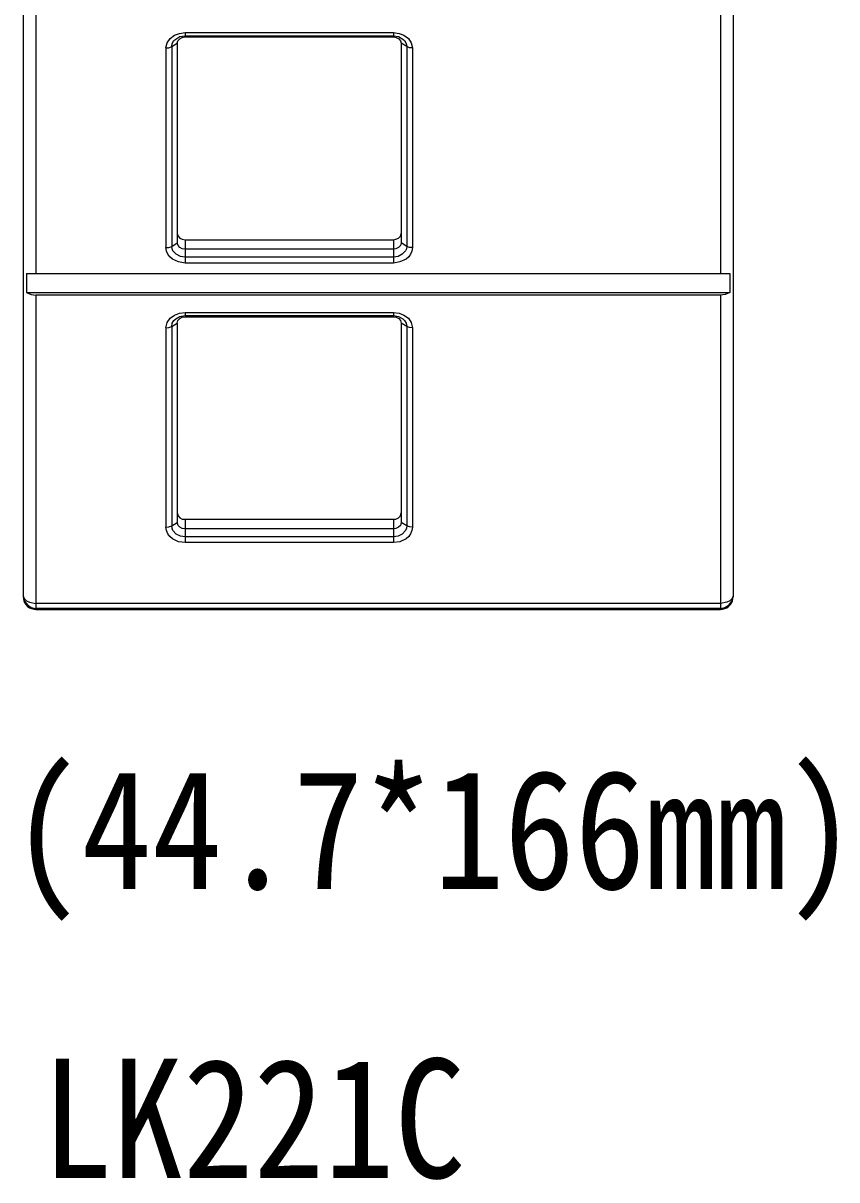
# Model space of a CAD drawing. Header units: millimetres. Extents: x 33157 to 59611, y -29750 to 1750.
# Drawn here: x 53348.9 to 53400.2, y -3244.4 to -3171.6 of the extents above; entities that cross this region are included whole.
import ezdxf

# ---------------------------------------------------------------- set-up
doc = ezdxf.new("R2010")
doc.units = ezdxf.units.MM
doc.layers.get('0').update_dxf_attribs({"lineweight": 18})
doc.layers.add('layer 1', color=7, linetype='Continuous', lineweight=18)
doc.styles.add('STYLE1', font='')
doc.styles.get('STYLE1').set_extended_font_data('宋体')

msp = doc.modelspace()

# ---------------------------------------------------------------- linework, layer by layer
at = {"layer": 'layer 1', "lineweight": 9}
for p, q in [((53348.924, -3043.274), (53348.924, -3207.671)), ((53393.629, -3169.139), (53393.629, -3207.671)), ((53349.723, -3170.97), (53349.723, -3187.331)), ((53392.83, -3170.47), (53392.83, -3187.331)), ((53359.131, -3172.168), (53359.131, -3172.434)), ((53372.234, -3172.168), (53372.234, -3172.434)), ((53357.915, -3173.134), (53357.915, -3185.7)), ((53358.281, -3173.05), (53358.281, -3185.617)), ((53358.631, -3172.834), (53358.631, -3185.4)), ((53372.734, -3172.834), (53372.734, -3185.4)), ((53373.083, -3173.05), (53373.083, -3185.617)), ((53373.433, -3173.134), (53373.433, -3185.7)), ((53359.131, -3185.201), (53359.131, -3186.666)), ((53372.234, -3185.201), (53372.234, -3186.666)), ((53349.141, -3187.331), (53349.141, -3188.53)), ((53393.413, -3187.331), (53393.413, -3188.53)), ((53349.723, -3188.68), (53349.723, -3208.47)), ((53392.83, -3188.68), (53392.83, -3208.47)), ((53359.131, -3189.778), (53359.131, -3190.044)), ((53372.234, -3189.778), (53372.234, -3190.044)), ((53357.915, -3190.743), (53357.915, -3203.293)), ((53358.281, -3190.66), (53358.281, -3203.21)), ((53358.631, -3190.444), (53358.631, -3202.994)), ((53372.734, -3190.444), (53372.734, -3202.994)), ((53373.083, -3190.66), (53373.083, -3203.21)), ((53373.433, -3190.743), (53373.433, -3203.293)), ((53359.131, -3202.794), (53359.131, -3204.259)), ((53372.234, -3202.794), (53372.234, -3204.259)), ((53348.924, -3207.604), (53348.924, -3207.671)), ((53393.629, -3207.604), (53393.629, -3207.671))]:
    msp.add_line(p, q, dxfattribs=at)
for points, knots in [([(53357.915, -3173.134), (53357.915, -3173.134), (53357.998, -3172.817), (53357.998, -3172.817), (53357.998, -3172.817), (53358.182, -3172.534), (53358.182, -3172.534), (53358.182, -3172.534), (53358.448, -3172.335), (53358.448, -3172.335), (53358.448, -3172.335), (53358.764, -3172.218), (53358.764, -3172.218)], [0, 0, 0, 0, 152253.570423, 152253.570423, 152253.570423, 304507.140846, 304507.140846, 304507.140846, 456760.711269, 456760.711269, 456760.711269, 609014.281692, 609014.281692, 609014.281692, 609014.281692]), ([(53358.631, -3172.834), (53358.631, -3172.834), (53358.665, -3172.684), (53358.665, -3172.684), (53358.665, -3172.684), (53358.781, -3172.551), (53358.781, -3172.551)], [0, 0, 0, 0, 171705.788669, 171705.788669, 171705.788669, 343411.577337, 343411.577337, 343411.577337, 343411.577337]), ([(53358.781, -3172.551), (53358.781, -3172.551), (53358.948, -3172.468), (53358.948, -3172.468), (53358.948, -3172.468), (53359.131, -3172.434), (53359.131, -3172.434)], [0, 0, 0, 0, 171706.214749, 171706.214749, 171706.214749, 343412.429499, 343412.429499, 343412.429499, 343412.429499]), ([(53372.234, -3172.434), (53372.234, -3172.434), (53372.417, -3172.468), (53372.417, -3172.468), (53372.417, -3172.468), (53372.584, -3172.551), (53372.584, -3172.551)], [0, 0, 0, 0, 171748.14411, 171748.14411, 171748.14411, 343496.288219, 343496.288219, 343496.288219, 343496.288219]), ([(53372.584, -3172.551), (53372.584, -3172.551), (53372.684, -3172.684), (53372.684, -3172.684), (53372.684, -3172.684), (53372.734, -3172.834), (53372.734, -3172.834)], [0, 0, 0, 0, 171749.290412, 171749.290412, 171749.290412, 343498.580823, 343498.580823, 343498.580823, 343498.580823]), ([(53372.6, -3172.218), (53372.6, -3172.218), (53372.9, -3172.335), (53372.9, -3172.335), (53372.9, -3172.335), (53373.183, -3172.534), (53373.183, -3172.534), (53373.183, -3172.534), (53373.366, -3172.817), (53373.366, -3172.817), (53373.366, -3172.817), (53373.433, -3173.134), (53373.433, -3173.134)], [0, 0, 0, 0, 152294.447954, 152294.447954, 152294.447954, 304588.895909, 304588.895909, 304588.895909, 456883.343863, 456883.343863, 456883.343863, 609177.791818, 609177.791818, 609177.791818, 609177.791818]), ([(53357.915, -3173.134), (53357.915, -3173.134), (53358.098, -3173.117), (53358.098, -3173.117), (53358.098, -3173.117), (53358.281, -3173.05), (53358.281, -3173.05)], [0, 0, 0, 0, 171704.608328, 171704.608328, 171704.608328, 343409.216655, 343409.216655, 343409.216655, 343409.216655]), ([(53358.281, -3173.05), (53358.281, -3173.05), (53358.315, -3172.851), (53358.315, -3172.851), (53358.315, -3172.851), (53358.415, -3172.667), (53358.415, -3172.667)], [0, 0, 0, 0, 171704.927764, 171704.927764, 171704.927764, 343409.855528, 343409.855528, 343409.855528, 343409.855528]), ([(53372.933, -3172.667), (53372.933, -3172.667), (53373.05, -3172.851), (53373.05, -3172.851), (53373.05, -3172.851), (53373.083, -3173.05), (53373.083, -3173.05)], [0, 0, 0, 0, 171750.612344, 171750.612344, 171750.612344, 343501.224687, 343501.224687, 343501.224687, 343501.224687]), ([(53373.433, -3173.134), (53373.433, -3173.134), (53373.25, -3173.117), (53373.25, -3173.117), (53373.25, -3173.117), (53373.083, -3173.05), (53373.083, -3173.05)], [0, 0, 0, 0, 171751.827725, 171751.827725, 171751.827725, 343503.655451, 343503.655451, 343503.655451, 343503.655451]), ([(53358.631, -3184.801), (53358.631, -3184.801), (53358.681, -3184.968), (53358.681, -3184.968), (53358.681, -3184.968), (53358.798, -3185.101), (53358.798, -3185.101), (53358.798, -3185.101), (53358.948, -3185.167), (53358.948, -3185.167), (53358.948, -3185.167), (53359.131, -3185.201), (53359.131, -3185.201)], [0, 0, 0, 0, 152274.036042, 152274.036042, 152274.036042, 304548.072085, 304548.072085, 304548.072085, 456822.108127, 456822.108127, 456822.108127, 609096.14417, 609096.14417, 609096.14417, 609096.14417]), ([(53372.234, -3185.201), (53372.234, -3185.201), (53372.401, -3185.167), (53372.401, -3185.167), (53372.401, -3185.167), (53372.567, -3185.101), (53372.567, -3185.101), (53372.567, -3185.101), (53372.684, -3184.968), (53372.684, -3184.968), (53372.684, -3184.968), (53372.734, -3184.801), (53372.734, -3184.801)], [0, 0, 0, 0, 152312.095858, 152312.095858, 152312.095858, 304624.191717, 304624.191717, 304624.191717, 456936.287575, 456936.287575, 456936.287575, 609248.383433, 609248.383433, 609248.383433, 609248.383433]), ([(53357.915, -3185.7), (53357.915, -3185.7), (53358.098, -3185.684), (53358.098, -3185.684), (53358.098, -3185.684), (53358.281, -3185.617), (53358.281, -3185.617)], [0, 0, 0, 0, 171725.822743, 171725.822743, 171725.822743, 343451.645486, 343451.645486, 343451.645486, 343451.645486]), ([(53359.131, -3186.666), (53359.131, -3186.666), (53358.714, -3186.599), (53358.714, -3186.599), (53358.714, -3186.599), (53358.332, -3186.416), (53358.332, -3186.416), (53358.332, -3186.416), (53358.165, -3186.283), (53358.165, -3186.283), (53358.165, -3186.283), (53358.032, -3186.116), (53358.032, -3186.116), (53358.032, -3186.116), (53357.948, -3185.917), (53357.948, -3185.917), (53357.948, -3185.917), (53357.915, -3185.7), (53357.915, -3185.7)], [0, 0, 0, 0, 145789.880552, 145789.880552, 145789.880552, 291579.761103, 291579.761103, 291579.761103, 437369.641655, 437369.641655, 437369.641655, 583159.522207, 583159.522207, 583159.522207, 728949.402759, 728949.402759, 728949.402759, 874739.28331, 874739.28331, 874739.28331, 874739.28331]), ([(53359.131, -3186.299), (53359.131, -3186.299), (53358.831, -3186.249), (53358.831, -3186.249), (53358.831, -3186.249), (53358.565, -3186.116), (53358.565, -3186.116), (53358.565, -3186.116), (53358.348, -3185.9), (53358.348, -3185.9), (53358.348, -3185.9), (53358.298, -3185.767), (53358.298, -3185.767), (53358.298, -3185.767), (53358.281, -3185.617), (53358.281, -3185.617)], [0, 0, 0, 0, 148059.443451, 148059.443451, 148059.443451, 296118.886903, 296118.886903, 296118.886903, 444178.330354, 444178.330354, 444178.330354, 592237.773805, 592237.773805, 592237.773805, 740297.217257, 740297.217257, 740297.217257, 740297.217257]), ([(53359.131, -3185.8), (53359.131, -3185.8), (53358.948, -3185.783), (53358.948, -3185.783), (53358.948, -3185.783), (53358.798, -3185.7), (53358.798, -3185.7), (53358.798, -3185.7), (53358.681, -3185.567), (53358.681, -3185.567), (53358.681, -3185.567), (53358.631, -3185.4), (53358.631, -3185.4)], [0, 0, 0, 0, 152275.215984, 152275.215984, 152275.215984, 304550.431968, 304550.431968, 304550.431968, 456825.647953, 456825.647953, 456825.647953, 609100.863937, 609100.863937, 609100.863937, 609100.863937]), ([(53373.433, -3185.7), (53373.433, -3185.7), (53373.4, -3185.917), (53373.4, -3185.917), (53373.4, -3185.917), (53373.316, -3186.116), (53373.316, -3186.116), (53373.316, -3186.116), (53373.2, -3186.283), (53373.2, -3186.283), (53373.2, -3186.283), (53373.033, -3186.416), (53373.033, -3186.416), (53373.033, -3186.416), (53372.651, -3186.599), (53372.651, -3186.599), (53372.651, -3186.599), (53372.234, -3186.666), (53372.234, -3186.666)], [0, 0, 0, 0, 145829.250068, 145829.250068, 145829.250068, 291658.500136, 291658.500136, 291658.500136, 437487.750203, 437487.750203, 437487.750203, 583317.000271, 583317.000271, 583317.000271, 729146.250339, 729146.250339, 729146.250339, 874975.500407, 874975.500407, 874975.500407, 874975.500407]), ([(53373.083, -3185.617), (53373.083, -3185.617), (53373.067, -3185.767), (53373.067, -3185.767), (53373.067, -3185.767), (53373, -3185.9), (53373, -3185.9), (53373, -3185.9), (53372.8, -3186.116), (53372.8, -3186.116), (53372.8, -3186.116), (53372.534, -3186.249), (53372.534, -3186.249), (53372.534, -3186.249), (53372.234, -3186.299), (53372.234, -3186.299)], [0, 0, 0, 0, 148097.976486, 148097.976486, 148097.976486, 296195.952972, 296195.952972, 296195.952972, 444293.929458, 444293.929458, 444293.929458, 592391.905944, 592391.905944, 592391.905944, 740489.88243, 740489.88243, 740489.88243, 740489.88243]), ([(53372.734, -3185.4), (53372.734, -3185.4), (53372.684, -3185.567), (53372.684, -3185.567), (53372.684, -3185.567), (53372.567, -3185.7), (53372.567, -3185.7), (53372.567, -3185.7), (53372.401, -3185.783), (53372.401, -3185.783), (53372.401, -3185.783), (53372.234, -3185.8), (53372.234, -3185.8)], [0, 0, 0, 0, 152313.012974, 152313.012974, 152313.012974, 304626.025947, 304626.025947, 304626.025947, 456939.038921, 456939.038921, 456939.038921, 609252.051895, 609252.051895, 609252.051895, 609252.051895]), ([(53373.433, -3185.7), (53373.433, -3185.7), (53373.25, -3185.684), (53373.25, -3185.684), (53373.25, -3185.684), (53373.083, -3185.617), (53373.083, -3185.617)], [0, 0, 0, 0, 171773.041685, 171773.041685, 171773.041685, 343546.083371, 343546.083371, 343546.083371, 343546.083371]), ([(53349.141, -3188.53), (53349.141, -3188.53), (53349.424, -3188.646), (53349.424, -3188.646), (53349.424, -3188.646), (53349.723, -3188.68), (53349.723, -3188.68)], [0, 0, 0, 0, 171703.608883, 171703.608883, 171703.608883, 343407.217766, 343407.217766, 343407.217766, 343407.217766]), ([(53393.413, -3188.53), (53393.413, -3188.53), (53393.13, -3188.646), (53393.13, -3188.646), (53393.13, -3188.646), (53392.83, -3188.68), (53392.83, -3188.68)], [0, 0, 0, 0, 171839.78933, 171839.78933, 171839.78933, 343679.578659, 343679.578659, 343679.578659, 343679.578659]), ([(53357.915, -3190.743), (53357.915, -3190.743), (53357.998, -3190.41), (53357.998, -3190.41), (53357.998, -3190.41), (53358.182, -3190.144), (53358.182, -3190.144), (53358.182, -3190.144), (53358.448, -3189.944), (53358.448, -3189.944), (53358.448, -3189.944), (53358.764, -3189.828), (53358.764, -3189.828)], [0, 0, 0, 0, 152279.90506, 152279.90506, 152279.90506, 304559.81012, 304559.81012, 304559.81012, 456839.715179, 456839.715179, 456839.715179, 609119.620239, 609119.620239, 609119.620239, 609119.620239]), ([(53358.781, -3190.161), (53358.781, -3190.161), (53358.948, -3190.078), (53358.948, -3190.078), (53358.948, -3190.078), (53359.131, -3190.044), (53359.131, -3190.044)], [0, 0, 0, 0, 171735.944377, 171735.944377, 171735.944377, 343471.888755, 343471.888755, 343471.888755, 343471.888755]), ([(53372.234, -3190.044), (53372.234, -3190.044), (53372.417, -3190.078), (53372.417, -3190.078), (53372.417, -3190.078), (53372.584, -3190.161), (53372.584, -3190.161)], [0, 0, 0, 0, 171777.873209, 171777.873209, 171777.873209, 343555.746419, 343555.746419, 343555.746419, 343555.746419]), ([(53372.6, -3189.828), (53372.6, -3189.828), (53372.9, -3189.944), (53372.9, -3189.944), (53372.9, -3189.944), (53373.183, -3190.144), (53373.183, -3190.144), (53373.183, -3190.144), (53373.366, -3190.41), (53373.366, -3190.41), (53373.366, -3190.41), (53373.433, -3190.743), (53373.433, -3190.743)], [0, 0, 0, 0, 152320.796667, 152320.796667, 152320.796667, 304641.593335, 304641.593335, 304641.593335, 456962.390002, 456962.390002, 456962.390002, 609283.18667, 609283.18667, 609283.18667, 609283.18667]), ([(53357.915, -3190.743), (53357.915, -3190.743), (53358.098, -3190.727), (53358.098, -3190.727), (53358.098, -3190.727), (53358.281, -3190.66), (53358.281, -3190.66)], [0, 0, 0, 0, 171734.338205, 171734.338205, 171734.338205, 343468.676409, 343468.676409, 343468.676409, 343468.676409]), ([(53358.281, -3190.66), (53358.281, -3190.66), (53358.315, -3190.444), (53358.315, -3190.444), (53358.315, -3190.444), (53358.415, -3190.277), (53358.415, -3190.277)], [0, 0, 0, 0, 171734.628228, 171734.628228, 171734.628228, 343469.256456, 343469.256456, 343469.256456, 343469.256456]), ([(53358.631, -3190.444), (53358.631, -3190.444), (53358.665, -3190.277), (53358.665, -3190.277), (53358.665, -3190.277), (53358.781, -3190.161), (53358.781, -3190.161)], [0, 0, 0, 0, 171735.488672, 171735.488672, 171735.488672, 343470.977344, 343470.977344, 343470.977344, 343470.977344]), ([(53372.584, -3190.161), (53372.584, -3190.161), (53372.684, -3190.277), (53372.684, -3190.277), (53372.684, -3190.277), (53372.734, -3190.444), (53372.734, -3190.444)], [0, 0, 0, 0, 171779.014918, 171779.014918, 171779.014918, 343558.029836, 343558.029836, 343558.029836, 343558.029836]), ([(53372.933, -3190.277), (53372.933, -3190.277), (53373.05, -3190.444), (53373.05, -3190.444), (53373.05, -3190.444), (53373.083, -3190.66), (53373.083, -3190.66)], [0, 0, 0, 0, 171780.337737, 171780.337737, 171780.337737, 343560.675474, 343560.675474, 343560.675474, 343560.675474]), ([(53373.433, -3190.743), (53373.433, -3190.743), (53373.25, -3190.727), (53373.25, -3190.727), (53373.25, -3190.727), (53373.083, -3190.66), (53373.083, -3190.66)], [0, 0, 0, 0, 171781.556964, 171781.556964, 171781.556964, 343563.113927, 343563.113927, 343563.113927, 343563.113927]), ([(53358.631, -3202.395), (53358.631, -3202.395), (53358.681, -3202.578), (53358.681, -3202.578), (53358.681, -3202.578), (53358.798, -3202.694), (53358.798, -3202.694), (53358.798, -3202.694), (53358.948, -3202.777), (53358.948, -3202.777), (53358.948, -3202.777), (53359.131, -3202.794), (53359.131, -3202.794)], [0, 0, 0, 0, 152300.370964, 152300.370964, 152300.370964, 304600.741927, 304600.741927, 304600.741927, 456901.112891, 456901.112891, 456901.112891, 609201.483854, 609201.483854, 609201.483854, 609201.483854]), ([(53372.234, -3202.794), (53372.234, -3202.794), (53372.401, -3202.777), (53372.401, -3202.777), (53372.401, -3202.777), (53372.567, -3202.694), (53372.567, -3202.694), (53372.567, -3202.694), (53372.684, -3202.578), (53372.684, -3202.578), (53372.684, -3202.578), (53372.734, -3202.395), (53372.734, -3202.395)], [0, 0, 0, 0, 152338.443505, 152338.443505, 152338.443505, 304676.887011, 304676.887011, 304676.887011, 457015.330516, 457015.330516, 457015.330516, 609353.774021, 609353.774021, 609353.774021, 609353.774021]), ([(53359.131, -3203.393), (53359.131, -3203.393), (53358.948, -3203.377), (53358.948, -3203.377), (53358.948, -3203.377), (53358.798, -3203.293), (53358.798, -3203.293), (53358.798, -3203.293), (53358.681, -3203.177), (53358.681, -3203.177), (53358.681, -3203.177), (53358.631, -3202.994), (53358.631, -3202.994)], [0, 0, 0, 0, 152301.558536, 152301.558536, 152301.558536, 304603.117072, 304603.117072, 304603.117072, 456904.675607, 456904.675607, 456904.675607, 609206.234143, 609206.234143, 609206.234143, 609206.234143]), ([(53372.734, -3202.994), (53372.734, -3202.994), (53372.684, -3203.177), (53372.684, -3203.177), (53372.684, -3203.177), (53372.567, -3203.293), (53372.567, -3203.293), (53372.567, -3203.293), (53372.401, -3203.377), (53372.401, -3203.377), (53372.401, -3203.377), (53372.234, -3203.393), (53372.234, -3203.393)], [0, 0, 0, 0, 152339.344118, 152339.344118, 152339.344118, 304678.688236, 304678.688236, 304678.688236, 457018.032353, 457018.032353, 457018.032353, 609357.376471, 609357.376471, 609357.376471, 609357.376471]), ([(53357.915, -3203.293), (53357.915, -3203.293), (53358.098, -3203.277), (53358.098, -3203.277), (53358.098, -3203.277), (53358.281, -3203.21), (53358.281, -3203.21)], [0, 0, 0, 0, 171755.53309, 171755.53309, 171755.53309, 343511.06618, 343511.06618, 343511.06618, 343511.06618]), ([(53359.131, -3204.259), (53359.131, -3204.259), (53358.714, -3204.209), (53358.714, -3204.209), (53358.714, -3204.209), (53358.332, -3204.026), (53358.332, -3204.026), (53358.332, -3204.026), (53358.165, -3203.876), (53358.165, -3203.876), (53358.165, -3203.876), (53358.032, -3203.709), (53358.032, -3203.709), (53358.032, -3203.709), (53357.948, -3203.51), (53357.948, -3203.51), (53357.948, -3203.51), (53357.915, -3203.293), (53357.915, -3203.293)], [0, 0, 0, 0, 145815.094822, 145815.094822, 145815.094822, 291630.189645, 291630.189645, 291630.189645, 437445.284467, 437445.284467, 437445.284467, 583260.37929, 583260.37929, 583260.37929, 729075.474112, 729075.474112, 729075.474112, 874890.568934, 874890.568934, 874890.568934, 874890.568934]), ([(53359.131, -3203.892), (53359.131, -3203.892), (53358.831, -3203.859), (53358.831, -3203.859), (53358.831, -3203.859), (53358.565, -3203.726), (53358.565, -3203.726), (53358.565, -3203.726), (53358.348, -3203.51), (53358.348, -3203.51), (53358.348, -3203.51), (53358.298, -3203.36), (53358.298, -3203.36), (53358.298, -3203.36), (53358.281, -3203.21), (53358.281, -3203.21)], [0, 0, 0, 0, 148083.295899, 148083.295899, 148083.295899, 296166.591798, 296166.591798, 296166.591798, 444249.887697, 444249.887697, 444249.887697, 592333.183596, 592333.183596, 592333.183596, 740416.479495, 740416.479495, 740416.479495, 740416.479495]), ([(53373.433, -3203.293), (53373.433, -3203.293), (53373.4, -3203.51), (53373.4, -3203.51), (53373.4, -3203.51), (53373.316, -3203.709), (53373.316, -3203.709), (53373.316, -3203.709), (53373.2, -3203.876), (53373.2, -3203.876), (53373.2, -3203.876), (53373.033, -3204.026), (53373.033, -3204.026), (53373.033, -3204.026), (53372.651, -3204.209), (53372.651, -3204.209), (53372.651, -3204.209), (53372.234, -3204.259), (53372.234, -3204.259)], [0, 0, 0, 0, 145854.460292, 145854.460292, 145854.460292, 291708.920584, 291708.920584, 291708.920584, 437563.380876, 437563.380876, 437563.380876, 583417.841169, 583417.841169, 583417.841169, 729272.301461, 729272.301461, 729272.301461, 875126.761753, 875126.761753, 875126.761753, 875126.761753]), ([(53373.083, -3203.21), (53373.083, -3203.21), (53373.067, -3203.36), (53373.067, -3203.36), (53373.067, -3203.36), (53373, -3203.51), (53373, -3203.51), (53373, -3203.51), (53372.8, -3203.726), (53372.8, -3203.726), (53372.8, -3203.726), (53372.534, -3203.859), (53372.534, -3203.859), (53372.534, -3203.859), (53372.234, -3203.892), (53372.234, -3203.892)], [0, 0, 0, 0, 148121.811932, 148121.811932, 148121.811932, 296243.623864, 296243.623864, 296243.623864, 444365.435797, 444365.435797, 444365.435797, 592487.247729, 592487.247729, 592487.247729, 740609.059661, 740609.059661, 740609.059661, 740609.059661]), ([(53373.433, -3203.293), (53373.433, -3203.293), (53373.25, -3203.277), (53373.25, -3203.277), (53373.25, -3203.277), (53373.083, -3203.21), (53373.083, -3203.21)], [0, 0, 0, 0, 171802.751392, 171802.751392, 171802.751392, 343605.502783, 343605.502783, 343605.502783, 343605.502783]), ([(53348.924, -3207.671), (53348.924, -3207.671), (53349.007, -3207.954), (53349.007, -3207.954), (53349.007, -3207.954), (53349.191, -3208.187), (53349.191, -3208.187), (53349.191, -3208.187), (53349.44, -3208.353), (53349.44, -3208.353), (53349.44, -3208.353), (53349.723, -3208.403), (53349.723, -3208.403)], [0, 0, 0, 0, 152281.70967, 152281.70967, 152281.70967, 304563.41934, 304563.41934, 304563.41934, 456845.12901, 456845.12901, 456845.12901, 609126.83868, 609126.83868, 609126.83868, 609126.83868]), ([(53348.924, -3207.671), (53348.924, -3207.671), (53348.941, -3207.804), (53348.941, -3207.804), (53348.941, -3207.804), (53348.974, -3207.937), (53348.974, -3207.937), (53348.974, -3207.937), (53349.041, -3208.07), (53349.041, -3208.07), (53349.041, -3208.07), (53349.107, -3208.187), (53349.107, -3208.187), (53349.107, -3208.187), (53349.207, -3208.287), (53349.207, -3208.287), (53349.207, -3208.287), (53349.324, -3208.37), (53349.324, -3208.37), (53349.324, -3208.37), (53349.457, -3208.42), (53349.457, -3208.42), (53349.457, -3208.42), (53349.59, -3208.453), (53349.59, -3208.453), (53349.59, -3208.453), (53349.723, -3208.47), (53349.723, -3208.47)], [0, 0, 0, 0, 141292.329191, 141292.329191, 141292.329191, 282584.658382, 282584.658382, 282584.658382, 423876.987573, 423876.987573, 423876.987573, 565169.316764, 565169.316764, 565169.316764, 706461.645954, 706461.645954, 706461.645954, 847753.975145, 847753.975145, 847753.975145, 989046.304336, 989046.304336, 989046.304336, 1130338.633527, 1130338.633527, 1130338.633527, 1271630.962718, 1271630.962718, 1271630.962718, 1271630.962718]), ([(53348.991, -3207.787), (53348.991, -3207.787), (53349.141, -3207.937), (53349.141, -3207.937), (53349.141, -3207.937), (53349.324, -3208.02), (53349.324, -3208.02), (53349.324, -3208.02), (53349.723, -3208.087), (53349.723, -3208.087)], [0, 0, 0, 0, 158221.604826, 158221.604826, 158221.604826, 316443.209652, 316443.209652, 316443.209652, 474664.814477, 474664.814477, 474664.814477, 474664.814477]), ([(53393.563, -3207.787), (53393.563, -3207.787), (53393.413, -3207.937), (53393.413, -3207.937), (53393.413, -3207.937), (53393.23, -3208.02), (53393.23, -3208.02), (53393.23, -3208.02), (53392.83, -3208.087), (53392.83, -3208.087)], [0, 0, 0, 0, 158348.633194, 158348.633194, 158348.633194, 316697.266388, 316697.266388, 316697.266388, 475045.899582, 475045.899582, 475045.899582, 475045.899582]), ([(53392.83, -3208.403), (53392.83, -3208.403), (53393.113, -3208.353), (53393.113, -3208.353), (53393.113, -3208.353), (53393.38, -3208.187), (53393.38, -3208.187), (53393.38, -3208.187), (53393.546, -3207.954), (53393.546, -3207.954), (53393.546, -3207.954), (53393.629, -3207.671), (53393.629, -3207.671)], [0, 0, 0, 0, 152403.863667, 152403.863667, 152403.863667, 304807.727334, 304807.727334, 304807.727334, 457211.591002, 457211.591002, 457211.591002, 609615.454669, 609615.454669, 609615.454669, 609615.454669]), ([(53392.83, -3208.47), (53392.83, -3208.47), (53392.963, -3208.453), (53392.963, -3208.453), (53392.963, -3208.453), (53393.097, -3208.42), (53393.097, -3208.42), (53393.097, -3208.42), (53393.23, -3208.37), (53393.23, -3208.37), (53393.23, -3208.37), (53393.346, -3208.287), (53393.346, -3208.287), (53393.346, -3208.287), (53393.446, -3208.187), (53393.446, -3208.187), (53393.446, -3208.187), (53393.529, -3208.07), (53393.529, -3208.07), (53393.529, -3208.07), (53393.58, -3207.937), (53393.58, -3207.937), (53393.58, -3207.937), (53393.613, -3207.804), (53393.613, -3207.804), (53393.613, -3207.804), (53393.629, -3207.671), (53393.629, -3207.671)], [0, 0, 0, 0, 141406.014828, 141406.014828, 141406.014828, 282812.029655, 282812.029655, 282812.029655, 424218.044483, 424218.044483, 424218.044483, 565624.05931, 565624.05931, 565624.05931, 707030.074138, 707030.074138, 707030.074138, 848436.088966, 848436.088966, 848436.088966, 989842.103793, 989842.103793, 989842.103793, 1131248.118621, 1131248.118621, 1131248.118621, 1272654.133449, 1272654.133449, 1272654.133449, 1272654.133449])]:
    msp.add_open_spline(points, degree=3, knots=knots, dxfattribs=at)
for points in [[(53358.415, -3172.667), (53358.415, -3172.667), (53358.531, -3172.568), (53358.531, -3172.568)], [(53358.531, -3172.568), (53358.531, -3172.568), (53358.798, -3172.418), (53358.798, -3172.418)], [(53358.764, -3172.218), (53358.764, -3172.218), (53359.131, -3172.168), (53359.131, -3172.168)], [(53358.798, -3172.418), (53358.798, -3172.418), (53359.131, -3172.368), (53359.131, -3172.368)], [(53359.131, -3172.168), (53359.131, -3172.168), (53372.234, -3172.168), (53372.234, -3172.168)], [(53359.131, -3172.368), (53359.131, -3172.368), (53372.234, -3172.368), (53372.234, -3172.368)], [(53359.131, -3172.434), (53359.131, -3172.434), (53372.234, -3172.434), (53372.234, -3172.434)], [(53372.234, -3172.168), (53372.234, -3172.168), (53372.6, -3172.218), (53372.6, -3172.218)], [(53372.234, -3172.368), (53372.234, -3172.368), (53372.551, -3172.418), (53372.551, -3172.418)], [(53372.551, -3172.418), (53372.551, -3172.418), (53372.834, -3172.568), (53372.834, -3172.568)], [(53372.834, -3172.568), (53372.834, -3172.568), (53372.933, -3172.667), (53372.933, -3172.667)], [(53358.281, -3173.05), (53358.281, -3173.05), (53358.631, -3172.834), (53358.631, -3172.834)], [(53373.083, -3173.05), (53373.083, -3173.05), (53372.734, -3172.834), (53372.734, -3172.834)], [(53358.281, -3185.617), (53358.281, -3185.617), (53358.631, -3185.4), (53358.631, -3185.4)], [(53359.131, -3185.201), (53359.131, -3185.201), (53372.234, -3185.201), (53372.234, -3185.201)], [(53373.083, -3185.617), (53373.083, -3185.617), (53372.734, -3185.4), (53372.734, -3185.4)], [(53372.234, -3185.8), (53372.234, -3185.8), (53359.131, -3185.8), (53359.131, -3185.8)], [(53372.234, -3186.299), (53372.234, -3186.299), (53359.131, -3186.299), (53359.131, -3186.299)], [(53372.234, -3186.666), (53372.234, -3186.666), (53359.131, -3186.666), (53359.131, -3186.666)], [(53349.141, -3187.331), (53349.141, -3187.331), (53393.413, -3187.331), (53393.413, -3187.331)], [(53349.141, -3188.53), (53349.141, -3188.53), (53393.413, -3188.53), (53393.413, -3188.53)], [(53392.83, -3188.68), (53392.83, -3188.68), (53349.723, -3188.68), (53349.723, -3188.68)], [(53358.531, -3190.177), (53358.531, -3190.177), (53358.798, -3190.028), (53358.798, -3190.028)], [(53358.764, -3189.828), (53358.764, -3189.828), (53359.131, -3189.778), (53359.131, -3189.778)], [(53358.798, -3190.028), (53358.798, -3190.028), (53359.131, -3189.978), (53359.131, -3189.978)], [(53359.131, -3189.778), (53359.131, -3189.778), (53372.234, -3189.778), (53372.234, -3189.778)], [(53359.131, -3189.978), (53359.131, -3189.978), (53372.234, -3189.978), (53372.234, -3189.978)], [(53359.131, -3190.044), (53359.131, -3190.044), (53372.234, -3190.044), (53372.234, -3190.044)], [(53372.234, -3189.778), (53372.234, -3189.778), (53372.6, -3189.828), (53372.6, -3189.828)], [(53372.234, -3189.978), (53372.234, -3189.978), (53372.551, -3190.028), (53372.551, -3190.028)], [(53372.551, -3190.028), (53372.551, -3190.028), (53372.834, -3190.177), (53372.834, -3190.177)], [(53358.281, -3190.66), (53358.281, -3190.66), (53358.631, -3190.444), (53358.631, -3190.444)], [(53358.415, -3190.277), (53358.415, -3190.277), (53358.531, -3190.177), (53358.531, -3190.177)], [(53373.083, -3190.66), (53373.083, -3190.66), (53372.734, -3190.444), (53372.734, -3190.444)], [(53372.834, -3190.177), (53372.834, -3190.177), (53372.933, -3190.277), (53372.933, -3190.277)], [(53358.281, -3203.21), (53358.281, -3203.21), (53358.631, -3202.994), (53358.631, -3202.994)], [(53359.131, -3202.794), (53359.131, -3202.794), (53372.234, -3202.794), (53372.234, -3202.794)], [(53373.083, -3203.21), (53373.083, -3203.21), (53372.734, -3202.994), (53372.734, -3202.994)], [(53372.234, -3203.393), (53372.234, -3203.393), (53359.131, -3203.393), (53359.131, -3203.393)], [(53372.234, -3203.892), (53372.234, -3203.892), (53359.131, -3203.892), (53359.131, -3203.892)], [(53372.234, -3204.259), (53372.234, -3204.259), (53359.131, -3204.259), (53359.131, -3204.259)], [(53348.924, -3207.604), (53348.924, -3207.604), (53348.991, -3207.787), (53348.991, -3207.787)], [(53392.83, -3208.087), (53392.83, -3208.087), (53349.723, -3208.087), (53349.723, -3208.087)], [(53393.629, -3207.604), (53393.629, -3207.604), (53393.563, -3207.787), (53393.563, -3207.787)], [(53392.83, -3208.403), (53392.83, -3208.403), (53349.723, -3208.403), (53349.723, -3208.403)], [(53349.723, -3208.47), (53349.723, -3208.47), (53392.83, -3208.47), (53392.83, -3208.47)]]:
    msp.add_open_spline(points, degree=3, dxfattribs=at)

# ---------------------------------------------------------------- texts
at = {"color": 0, "style": 'STYLE1', "width": 0.87}
for s, p in [('(44.7*166mm)', (53348.147, -3226.065)), ('LK221C', (53350.116, -3244.246))]:
    msp.add_text(s, height=7.5, dxfattribs=at).set_placement(p)

doc.saveas('drawing.dxf')
